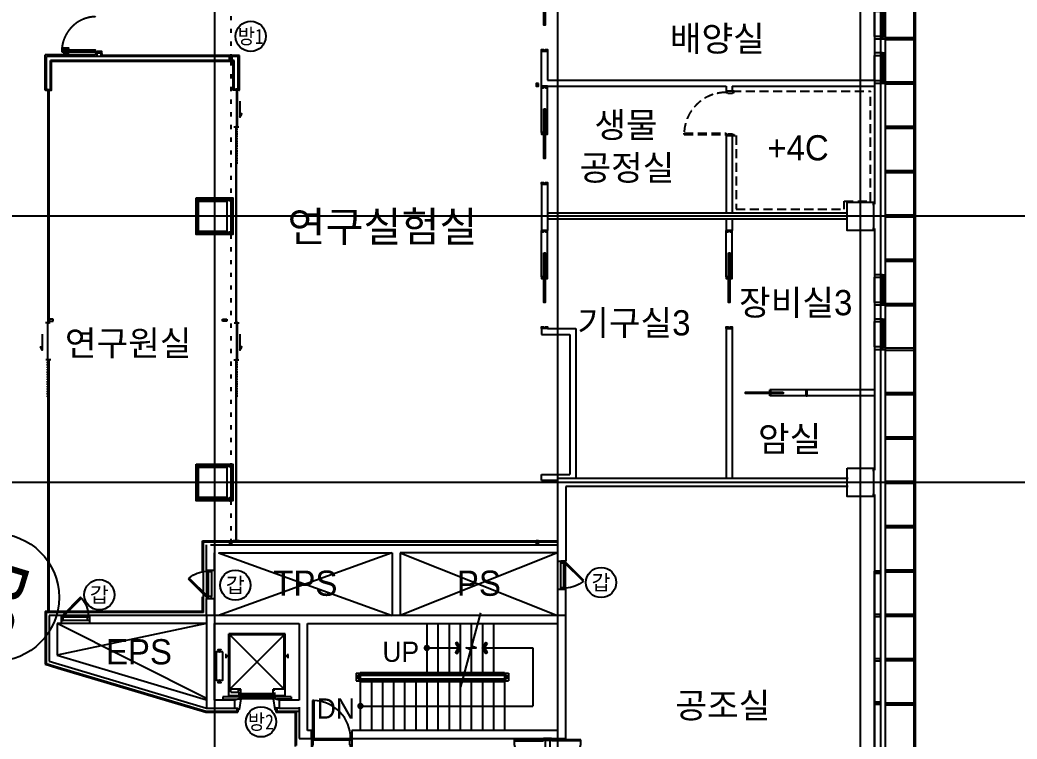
# Model space of a CAD drawing. Header units: metres. Extents: x 630750 to 860239, y 578133 to 726633.
# Drawn here: x 749682 to 774389, y 619945 to 637779 of the extents above; entities that cross this region are included whole.
import ezdxf
from ezdxf.enums import TextEntityAlignment as Align

# ---------------------------------------------------------------- set-up
doc = ezdxf.new("R2010")
doc.units = ezdxf.units.M
doc.header["$LTSCALE"] = 300
for name, pattern in [('DASHDOT', [25.4, 12.7, -6.35, 0, -6.35]), ('HID1', [0.375, 0.25, -0.125]), ('HIDDEN', [2, 1, -1]), ('HIDDEN-1', [1.4, 0.35, -0.7, 0.35]), ('업무시설_xr-base$0$CONTINOUS', [0])]:
    doc.linetypes.add(name, pattern=pattern)
for name, color, linetype in [('A-AL', 6, 'Continuous'), ('A-CEN-1', 1, 'Continuous'), ('A-CON', 2, 'Continuous'), ('A-DOR', 4, 'Continuous'), ('A-ELE-9', 9, 'Continuous'), ('A-ELE9', 9, 'Continuous'), ('A-ELEV', 4, 'Continuous'), ('A-ELEV-FIXT', 5, 'Continuous'), ('A-GRID-DIMS', 14, 'Continuous'), ('A-HAT-1', 9, 'Continuous'), ('A-STAIR', 4, 'Continuous'), ('A-SYM1', 7, 'Continuous'), ('A-TXT', 3, 'Continuous'), ('A-TXT-S', 3, 'Continuous'), ('A-WAL-BLK', 3, 'Continuous'), ('A-WAL-DW', 7, 'Continuous'), ('A-WALL-CONC', 2, 'Continuous'), ('A-WIN-GLASS', 4, 'Continuous'), ('DOR', 4, 'Continuous'), ('fire shutter', 2, 'Continuous'), ('INT', 117, 'Continuous'), ('KUK-DOOR', 4, 'Continuous'), ('KUK-DOOR-FRAME', 4, 'Continuous'), ('KUK-FUR-FIX', 6, 'Continuous'), ('KUK-WALL-DRYWALL', 4, 'Continuous'), ('KUK-WALL-FIN 1', 30, 'Continuous'), ('KUK-WINDOW', 4, 'Continuous'), ('블럭', 7, 'Continuous'), ('외장그레이팅', 4, 'Continuous'), ('특수설계 영역', 225, 'Continuous'), ('프레임', 5, 'Continuous')]:
    doc.layers.add(name, color=color, linetype=linetype)
doc.layers.add('tel 1구', color=7, linetype='Continuous', lineweight=5, true_color=0x0074cb)
doc.styles.add('TEXT', font='')
doc.styles.add('돋움', font='')
doc.styles.get('TEXT').set_extended_font_data('DotumChe')
doc.styles.get('돋움').set_extended_font_data('Dotum')

# ---------------------------------------------------------------- blocks, each defined once
blk = doc.blocks.new('dor-1000x200conc')
at = {"layer": 'A-DOR'}
for p, q in [((30, 1140), (30, 200)), ((60, 1140), (30, 1140)), ((60, 1140), (60, 200)), ((30, 200), (60, 200))]:
    blk.add_line(p, q, dxfattribs=at)
for points in [[(0, 200), (0, 0), (30, 0), (30, 45), (45, 45), (45, 155), (30, 155), (30, 200)], [(1000, 200), (1000, 0), (970, 0), (970, 45), (955, 45), (955, 155), (970, 155), (970, 200)]]:
    blk.add_lwpolyline(points, close=True, dxfattribs=at)
blk.add_arc((30, 200), 940, 0, 88.1729, dxfattribs=at)
at = {"layer": 'DOR', "color": 9}
for points in [[(30, 200), (970, 200)], [(955, 155), (45, 155)]]:
    blk.add_lwpolyline(points, dxfattribs=at)
blk = doc.blocks.new('asd')
at = {"layer": 'A-DOR'}
blk.add_line((2042906, -657886), (2042906, -656736), dxfattribs=at)
for points in [[(2042756, -656736), (2042756, -656776), (2042806, -656776), (2042806, -656756), (2042856, -656756), (2042856, -656776), (2042906, -656776), (2042906, -656736)], [(2042816, -657296), (2042846, -657296), (2042846, -658526), (2042816, -658526)], [(2042756, -657886), (2042756, -657926), (2042806, -657926), (2042806, -657886)], [(2042856, -657886), (2042856, -657926), (2042906, -657926), (2042906, -657886)], [(2042756, -659166), (2042756, -659126), (2042806, -659126), (2042806, -659146), (2042856, -659146), (2042856, -659126), (2042906, -659126), (2042906, -659166)]]:
    blk.add_lwpolyline(points, close=True, dxfattribs=at)
at = {"layer": 'A-WAL-DW', "color": 7}
blk.add_line((2042756, -657886), (2042756, -656736), dxfattribs=at)
blk = doc.blocks.new('dor-700')
at = {"layer": 'A-DOR'}
for p, q in [((197, 553), (218, 574)), ((197, 553), (649, 102)), ((218, 574), (670, 123)), ((670, 123), (649, 102))]:
    blk.add_line(p, q, dxfattribs=at)
for points in [[(0, 123), (0, 3), (45, 3), (45, 78), (30, 78), (30, 123)], [(700, 123), (700, 3), (655, 3), (655, 78), (670, 78), (670, 123)]]:
    blk.add_lwpolyline(points, close=True, dxfattribs=at)
blk.add_arc((715, 104), 686, 139.1042, 178.3732, dxfattribs=at)
at = {"layer": 'DOR', "color": 9}
for points in [[(30, 123), (627, 123)], [(45, 78), (655, 78)], [(45, 3), (655, 3)]]:
    blk.add_lwpolyline(points, dxfattribs=at)
blk = doc.blocks.new('door_1700')
at = {"layer": 'A-DOR'}
for p, q in [((1602975, 41797), (1603704, 41797)), ((1602975, 41767), (1603704, 41767)), ((1603704, 41767), (1603704, 41797)), ((1603904, 41767), (1603904, 41797)), ((1603904, 41767), (1603904, 41797)), ((1603904, 41767), (1603904, 41797)), ((1604634, 41797), (1603904, 41797)), ((1604634, 41767), (1603904, 41767)), ((1604634, 41767), (1604634, 41797)), ((1602975, 40187), (1603704, 40187)), ((1602975, 40187), (1602975, 40157)), ((1602975, 40157), (1603704, 40157)), ((1603704, 40157), (1603704, 40187)), ((1603904, 40157), (1603904, 40187)), ((1604634, 40187), (1603904, 40187)), ((1604634, 40157), (1603904, 40157)), ((1604634, 40187), (1604634, 40157))]:
    blk.add_line(p, q, dxfattribs=at)
for points in [[(1603904, 41827), (1603704, 41827), (1603704, 41797), (1603749, 41797), (1603749, 41782), (1603859, 41782), (1603859, 41797), (1603904, 41797)], [(1603904, 41827), (1603704, 41827), (1603704, 41797), (1603749, 41797), (1603749, 41782), (1603859, 41782), (1603859, 41797), (1603904, 41797)], [(1603704, 41827), (1603904, 41827), (1603904, 41797), (1603859, 41797), (1603859, 41782), (1603749, 41782), (1603749, 41797), (1603704, 41797)], [(1603704, 40127), (1603904, 40127), (1603904, 40157), (1603859, 40157), (1603859, 40172), (1603749, 40172), (1603749, 40157), (1603704, 40157)]]:
    blk.add_lwpolyline(points, close=True, dxfattribs=at)
for centre, start, end in [((1603804, 41782), 178.9643, 1.0357), ((1603804, 40122), 2.4174, 177.5826)]:
    blk.add_arc(centre, 830, start, end, dxfattribs=at)
at = {"layer": 'A-ELE9'}
for p, q in [((1603749, 41797), (1603749, 40157)), ((1603859, 41797), (1603859, 40157))]:
    blk.add_line(p, q, dxfattribs=at)
blk = doc.blocks.new('*U30')
blk.add_line((0, 5), (0, 0))
blk.add_circle((0, 11.35), 6.35)
at = {"color": 3, "style": '돋움'}
blk.add_attdef('NO', text='', height=5, dxfattribs=at).set_placement((0, 11.35), align=Align.MIDDLE_CENTER)
blk = doc.blocks.new('elev-11')
at = {"layer": 'A-ELEV'}
for points in [[(2020128, 49069), (2020128, 49079), (2020198, 49079), (2020158, 48816), (2020128, 48816), (2020128, 48846)], [(2021068, 49069), (2021068, 49079), (2020998, 49079), (2021038, 48816), (2021068, 48816), (2021068, 48846)]]:
    blk.add_lwpolyline(points, dxfattribs=at)
at = {"layer": 'A-ELEV-FIXT'}
for p, q in [((2019898, 49161), (2019898, 50693)), ((2021298, 50693), (2019898, 50693)), ((2019923, 49318), (2019923, 50668)), ((2021273, 50668), (2019923, 50668)), ((2021273, 49318), (2021273, 50668)), ((2021298, 49161), (2021298, 50693)), ((2020198, 49318), (2019923, 49318)), ((2019948, 49323), (2020148, 49323)), ((2019948, 49318), (2019948, 49323)), ((2019953, 49243), (2019953, 49318)), ((2019953, 49243), (2020143, 49243)), ((2020198, 49221), (2020137, 49221)), ((2020143, 49243), (2020143, 49318)), ((2020148, 49318), (2020148, 49323)), ((2020158, 49215), (2021039, 49215)), ((2020158, 49183), (2020158, 49215)), ((2020158, 49183), (2021039, 49183)), ((2020174, 49278), (2020174, 49318)), ((2020198, 49221), (2020198, 49318)), ((2020598, 49215), (2020598, 49183)), ((2020599, 49215), (2020599, 49183)), ((2021273, 49318), (2020999, 49318)), ((2020999, 49221), (2020999, 49318)), ((2020999, 49221), (2021060, 49221)), ((2021024, 49278), (2021024, 49318)), ((2021039, 49183), (2021039, 49215)), ((2021443, 49131), (2019753, 49131)), ((2019753, 49131), (2019753, 49046)), ((2019753, 49071), (2020097, 49071)), ((2019898, 49161), (2021298, 49161)), ((2020158, 49124), (2021038, 49124)), ((2020158, 49124), (2020158, 49084)), ((2020158, 49084), (2021038, 49084)), ((2020598, 49124), (2020598, 49084)), ((2020598, 49124), (2020598, 49084)), ((2021038, 49124), (2021038, 49084)), ((2021443, 49071), (2021088, 49071)), ((2021443, 49131), (2021443, 49046))]:
    blk.add_line(p, q, dxfattribs=at)
at = {"layer": 'A-ELEV-FIXT', "color": 8}
for p, q in [((2021273, 50668), (2019923, 49318)), ((2021273, 49318), (2019923, 50668))]:
    blk.add_line(p, q, dxfattribs=at)
at = {"layer": 'A-ELEV-FIXT'}
for points in [[(2019754, 50241), (2019584, 50241), (2019584, 49541), (2019754, 49541)], [(2019708, 50291), (2019708, 50297), (2019630, 50297), (2019630, 50291), (2019665, 50285), (2019665, 50269), (2019664, 50269), (2019664, 50241), (2019674, 50241), (2019674, 50269), (2019673, 50269), (2019673, 50285)], [(2019833, 50180), (2019827, 50180), (2019827, 50102), (2019833, 50102), (2019839, 50137), (2019855, 50137), (2019855, 50136), (2019883, 50136), (2019883, 50146), (2019855, 50146), (2019855, 50145), (2019839, 50145)], [(2021369, 50180), (2021363, 50180), (2021357, 50145), (2021341, 50145), (2021341, 50146), (2021313, 50146), (2021313, 50136), (2021341, 50136), (2021341, 50137), (2021357, 50137), (2021363, 50102), (2021369, 50102)], [(2019708, 49491), (2019673, 49497), (2019673, 49513), (2019674, 49513), (2019674, 49541), (2019664, 49541), (2019664, 49513), (2019665, 49513), (2019665, 49497), (2019630, 49491), (2019630, 49485), (2019708, 49485)]]:
    blk.add_lwpolyline(points, close=True, dxfattribs=at)
blk = doc.blocks.new('이중외피a')
at = {"layer": '외장그레이팅'}
for p, q in [((2453834, -667086, 0), (2453834, -750083, 0)), ((2453864, -667056, 0), (2453864, -750124, 0))]:
    blk.add_line(p, q, dxfattribs=at)
at = {"layer": '프레임'}
for p, q in [((2453834, -719861, 0), (2453124, -719861, 0)), ((2453834, -719911, 0), (2453124, -719911, 0)), ((2453834, -720961, 0), (2453124, -720961, 0)), ((2453834, -721011, 0), (2453124, -721011, 0)), ((2453834, -722061, 0), (2453124, -722061, 0)), ((2453834, -722111, 0), (2453124, -722111, 0)), ((2453834, -723161, 0), (2453124, -723161, 0)), ((2453834, -723211, 0), (2453124, -723211, 0)), ((2453834, -724261, 0), (2453124, -724261, 0)), ((2453834, -724311, 0), (2453124, -724311, 0)), ((2453834, -725361, 0), (2453124, -725361, 0)), ((2453834, -725411, 0), (2453124, -725411, 0)), ((2453834, -726461, 0), (2453124, -726461, 0)), ((2453834, -726511, 0), (2453124, -726511, 0)), ((2453834, -727561, 0), (2453124, -727561, 0)), ((2453834, -727611, 0), (2453124, -727611, 0)), ((2453834, -728661, 0), (2453124, -728661, 0)), ((2453834, -728711, 0), (2453124, -728711, 0)), ((2453834, -729761, 0), (2453124, -729761, 0)), ((2453834, -729811, 0), (2453124, -729811, 0)), ((2453834, -730861, 0), (2453124, -730861, 0)), ((2453834, -730911, 0), (2453124, -730911, 0)), ((2453834, -731961, 0), (2453124, -731961, 0)), ((2453834, -732011, 0), (2453124, -732011, 0)), ((2453834, -733061, 0), (2453124, -733061, 0)), ((2453834, -733111, 0), (2453124, -733111, 0)), ((2453834, -734161, 0), (2453124, -734161, 0)), ((2453834, -734211, 0), (2453124, -734211, 0)), ((2453834, -735261, 0), (2453124, -735261, 0)), ((2453834, -735311, 0), (2453124, -735311, 0)), ((2453834, -736361, 0), (2453124, -736361, 0)), ((2453834, -736411, 0), (2453124, -736411, 0))]:
    blk.add_line(p, q, dxfattribs=at)
blk = doc.blocks.new('ioo')
at = {"layer": 'A-WIN-GLASS'}
for p, q in [((2586798, -433861, 0), (2586798, -433791, 0)), ((2587518, -433837, 0), (2586828, -433837, 0)), ((2586828, -433837, 0), (2586828, -433861, 0)), ((2587518, -433837, 0), (2587518, -433861, 0)), ((2587548, -433861, 0), (2587548, -433791, 0)), ((2587548, -433861, 0), (2586798, -433861, 0)), ((2587518, -433861, 0), (2586828, -433861, 0)), ((2587488, -434061, 0), (2586857, -434061, 0))]:
    blk.add_line(p, q, dxfattribs=at)
at = {"layer": 'A-WIN-GLASS', "elevation": 0}
for points in [[(2586798, -434061), (2586858, -434061), (2586858, -433861), (2586798, -433861)], [(2587488, -434061), (2587548, -434061), (2587548, -433861), (2587488, -433861)]]:
    blk.add_lwpolyline(points, close=True, dxfattribs=at)

msp = doc.modelspace()

# ---------------------------------------------------------------- hatches: boundary and pattern name
at = {"layer": 'A-SYM1'}
h = msp.add_hatch(color=7, dxfattribs=at)
edge = h.paths.add_edge_path()
edge.add_arc((759764.408, 622205.239), 80, 180, 360, ccw=False)
edge.add_arc((759764.408, 622205.239), 80, 0, 180, ccw=False)
for points in [[(760514.908, 622342.931), (760476.418, 622320.709), (760543.085, 622205.239), (760476.418, 622089.768), (760514.908, 622067.546), (760594.405, 622205.239)], [(761223.901, 622342.931), (761262.391, 622320.709), (761195.725, 622205.239), (761262.391, 622089.768), (761223.901, 622067.546), (761144.405, 622205.239)]]:
    msp.add_hatch(color=7, dxfattribs=at).paths.add_polyline_path(points)
h = msp.add_hatch(color=7, dxfattribs=at)
edge = h.paths.add_edge_path()
edge.add_arc((758119.405, 620765.239), 80, 180, 360, ccw=False)
edge.add_arc((758119.405, 620765.239), 80, 0, 180, ccw=False)

# ---------------------------------------------------------------- linework, layer by layer
at = {"layer": 'A-AL', "ltscale": 3}
msp.add_line((771124.405, 669180.239, 0), (771124.405, 613140.239, 0), dxfattribs=at)
at = {"layer": 'A-CEN-1', "linetype": 'Continuous'}
for p, q in [((754504.406, 706258.825, 0), (754504.406, 599969.631, 0)), ((763004.405, 706258.824, 0), (763004.405, 624363.941, 0)), ((763004.406, 706258.825, 0), (763004.406, 599969.631, 0)), ((770504.406, 706258.825, 0), (770504.406, 599969.631, 0)), ((795684.429, 632910.238, 0), (744904.619, 632910.239, 0)), ((795684.429, 626310.238, 0), (744904.407, 626310.239, 0))]:
    msp.add_line(p, q, dxfattribs=at)
at = {"layer": 'A-CON'}
for points in [[(754104.4, 633310.235), (754904.4, 633310.235), (754904.4, 632510.235), (754104.4, 632510.235)], [(754104.4, 626710.235), (754904.4, 626710.235), (754904.4, 625910.235), (754104.4, 625910.235)]]:
    msp.add_lwpolyline(points, close=True, dxfattribs=at)
at = {"layer": 'A-CON', "elevation": 0}
for points in [[(754104.413, 633285.233), (754804.413, 633285.233), (754804.413, 632535.233), (754104.413, 632535.233)], [(770179.408, 633260.24), (770829.408, 633260.24), (770829.408, 632560.24), (770179.408, 632560.24)], [(754104.413, 626685.233), (754804.413, 626685.233), (754804.413, 625935.233), (754104.413, 625935.233)], [(770179.408, 626660.24), (770829.408, 626660.24), (770829.408, 625960.24), (770179.408, 625960.24)]]:
    msp.add_lwpolyline(points, close=True, dxfattribs=at)
at = {"layer": 'A-DOR', "elevation": 0}
msp.add_lwpolyline([(768589.586, 628549.164), (768589.586, 628519.164), (767659.586, 628519.164), (767659.586, 628549.164)], close=True, dxfattribs=at)
at = {"layer": 'A-ELE-9'}
for p, q in [((763004.403, 624360.239, 0), (763004.403, 623660.239, 0)), ((754504.238, 624135.173, 0), (754504.238, 623435.173, 0)), ((751404.407, 622810.113, 0), (750704.407, 622810.113, 0))]:
    msp.add_line(p, q, dxfattribs=at)
at = {"layer": 'A-ELEV'}
for p, q in [((755084.405, 620933.239, 0), (755004.405, 620910.239, 0)), ((756104.405, 620910.239, 0), (756024.405, 620933.239, 0)), ((755004.405, 620710.239, 0), (755084.405, 620710.239, 0)), ((756104.405, 620710.239, 0), (756024.405, 620710.239, 0))]:
    msp.add_line(p, q, dxfattribs=at)
at = {"layer": 'A-HAT-1', "color": 8}
for p, q in [((754604.573, 624560.239, 0), (758904.574, 623010.108, 0)), ((763004.403, 624560.239, 0), (759104.574, 623010.108, 0)), ((754304.405, 622810.239, 0), (750604.405, 622025.446, 0)), ((754304.405, 620948.989, 0), (750604.405, 622810.239, 0))]:
    msp.add_line(p, q, dxfattribs=at)
at = {"layer": 'A-HAT-1', "color": 8, "elevation": 0}
for points in [[(758904.574, 624560.239), (754604.573, 623010.108)], [(759104.574, 624560.239), (763004.405, 623010.239)]]:
    msp.add_lwpolyline(points, dxfattribs=at)
at = {"layer": 'A-STAIR'}
for p, q in [((759764.408, 622810.173, 0), (759764.408, 621600.173, 0)), ((760039.408, 622810.173, 0), (760039.408, 621600.173, 0)), ((760314.408, 622810.173, 0), (760314.408, 621600.173, 0)), ((760589.408, 622810.173, 0), (760589.408, 621600.173, 0)), ((760864.408, 622810.173, 0), (760864.408, 621600.173, 0)), ((761139.408, 622810.173, 0), (761139.408, 621600.173, 0)), ((761414.408, 622810.173, 0), (761414.408, 621600.173, 0)), ((758014.408, 621580.173, 0), (761789.408, 621580.173, 0)), ((758014.408, 621580.173, 0), (758014.408, 621390.173, 0)), ((758014.408, 621390.173, 0), (761789.408, 621390.173, 0)), ((758064.408, 621530.173, 0), (761739.408, 621530.173, 0)), ((758064.408, 621530.173, 0), (758064.408, 621440.173, 0)), ((758064.408, 621440.173, 0), (761739.408, 621440.173, 0)), ((758114.408, 621600.173, 0), (761689.408, 621600.173, 0)), ((758114.408, 621530.173, 0), (758114.408, 621440.173, 0)), ((761689.408, 621530.173, 0), (761689.408, 621440.173, 0)), ((761689.408, 621390.173, 0), (761689.408, 620160.173, 0)), ((761739.408, 621530.173, 0), (761739.408, 621440.173, 0)), ((761789.408, 621580.173, 0), (761789.408, 621390.173, 0)), ((758114.408, 621370.173, 0), (761689.408, 621370.173, 0)), ((758114.408, 621370.173, 0), (758114.408, 620160.173, 0)), ((758389.408, 621370.173, 0), (758389.408, 620160.173, 0)), ((758664.408, 621370.173, 0), (758664.408, 620160.173, 0)), ((758939.408, 621370.173, 0), (758939.408, 620160.173, 0)), ((759214.408, 621370.173, 0), (759214.408, 620160.173, 0)), ((759489.408, 621370.173, 0), (759489.408, 620160.173, 0)), ((759764.408, 621370.173, 0), (759764.408, 620160.173, 0)), ((760039.408, 621370.173, 0), (760039.408, 620160.173, 0)), ((760314.408, 621370.173, 0), (760314.408, 620160.173, 0)), ((760589.408, 621370.173, 0), (760589.408, 620160.173, 0)), ((760864.408, 621370.173, 0), (760864.408, 620160.173, 0)), ((761139.408, 621370.173, 0), (761139.408, 620160.173, 0)), ((761414.408, 621370.173, 0), (761414.408, 620160.173, 0))]:
    msp.add_line(p, q, dxfattribs=at)
at = {"layer": 'A-STAIR', "elevation": 0}
for points in [[(758114.408, 621600.173), (758114.408, 621580.173)], [(758114.408, 621370.173), (758114.408, 621390.173)], [(761689.408, 621600.173), (761689.408, 621580.173)]]:
    msp.add_lwpolyline(points, dxfattribs=at)
at = {"layer": 'A-SYM1', "color": 7}
for p, q in [((759764.408, 622205.239, 0), (760594.405, 622205.239, 0)), ((761144.405, 622205.239, 0), (762394.405, 622205.239, 0)), ((762394.405, 622205.239, 0), (762394.405, 620765.239, 0)), ((758119.405, 620765.239, 0), (762394.405, 620765.239, 0))]:
    msp.add_line(p, q, dxfattribs=at)
at = {"layer": 'A-SYM1', "color": 7, "elevation": 0}
msp.add_lwpolyline([(760606.966, 621244.386), (760852.254, 622159.816), (760739.224, 622205.173), (760989.592, 622205.173), (760876.562, 622250.531), (761098.584, 623079.131)], dxfattribs=at)
for points in [[(760476.418, 622320.709), (760543.085, 622205.239), (760476.418, 622089.768), (760514.908, 622067.546), (760594.405, 622205.239), (760514.908, 622342.931)], [(761262.391, 622320.709), (761195.725, 622205.239), (761262.391, 622089.768), (761223.901, 622067.546), (761144.405, 622205.239), (761223.901, 622342.931)]]:
    msp.add_lwpolyline(points, close=True, dxfattribs=at)
at = {"layer": 'A-WAL-BLK'}
for p, q in [((770204.405, 626410.239, 0), (763004.405, 626410.239, 0)), ((763004.405, 626410.239, 0), (763004.405, 624760.239, 0)), ((770204.405, 626210.239, 0), (763204.572, 626210.239, 0)), ((763204.572, 626210.239, 0), (763204.573, 624360.239, 0)), ((754304.407, 624135.176, 0), (754304.407, 624760.239, 0)), ((754404.405, 624760.239, 0), (763004.405, 624760.239, 0)), ((754504.407, 624135.176, 0), (754504.407, 624560.239, 0)), ((754604.405, 624560.239, 0), (758904.574, 624560.239, 0)), ((758904.574, 624560.239, 0), (758904.574, 623010.108, 0)), ((763004.403, 624560.239, 0), (759104.574, 624560.239, 0)), ((759104.574, 624560.239, 0), (759104.574, 623010.108, 0)), ((763004.403, 624560.239, 0), (763004.403, 624360.239, 0)), ((763004.403, 624360.239, 0), (763204.573, 624360.239, 0)), ((754304.407, 624135.176, 0), (754504.407, 624135.176, 0)), ((763004.403, 623660.239, 0), (763004.403, 623010.248, 0)), ((763004.403, 623660.239, 0), (763204.403, 623660.239, 0)), ((763204.403, 623010.237, 0), (763204.403, 623660.239, 0)), ((754304.406, 623435.176, 0), (754504.406, 623435.176, 0)), ((754304.406, 623010.239, 0), (754304.406, 623435.176, 0)), ((754504.406, 623010.302, 0), (754504.406, 623435.176, 0)), ((754404.405, 623010.239, 0), (750404.405, 623010.239, 0)), ((750404.405, 623010.239, 0), (750404.405, 621876.5, 0)), ((754304.405, 622810.239, 0), (750604.405, 622810.239, 0)), ((750604.405, 622810.239, 0), (750604.405, 622025.446, 0)), ((750404.405, 621876.5, 0), (752704.574, 621188.698, 0)), ((750604.405, 622025.446, 0), (752761.871, 621380.315, 0)), ((752704.574, 621188.698, 0), (754304.405, 620710.239, 0)), ((752761.871, 621380.315, 0), (754304.405, 620918.989, 0))]:
    msp.add_line(p, q, dxfattribs=at)
at = {"layer": 'A-WAL-BLK', "elevation": 0}
for points in [[(750704.407, 623010.113), (750704.407, 622810.239)], [(751404.407, 623010.113), (751404.407, 622810.239)]]:
    msp.add_lwpolyline(points, dxfattribs=at)
at = {"layer": 'A-WAL-DW'}
for p, q in [((771004.405, 669180.239, 0), (771004.405, 613140.239, 0)), ((770854.405, 642510.239, 0), (770854.405, 633210.239, 0)), ((762604.405, 636135.239, 0), (762604.405, 637005.239, 0)), ((762604.405, 637005.239, 0), (762754.405, 637005.239, 0)), ((762754.405, 637005.239, 0), (762754.405, 636285.236, 0)), ((762754.405, 636285.236, 0), (770854.405, 636285.236, 0)), ((762604.405, 636135.239, 0), (767179.586, 636135.239, 0)), ((767179.586, 636135.239, 0), (767179.586, 636010.239, 0)), ((767329.586, 636135.239, 0), (770854.405, 636135.239, 0)), ((767329.586, 636135.239, 0), (767329.586, 636010.239, 0)), ((767329.586, 636135.239, 0), (767329.586, 636010.239, 0)), ((767179.586, 634910.239, 0), (767179.586, 632985.239, 0)), ((767329.586, 634910.239, 0), (767329.586, 632985.239, 0)), ((762604.405, 633705.239, 0), (762604.405, 632560.174, 0)), ((762604.405, 633705.239, 0), (762754.405, 633705.239, 0)), ((762754.405, 633705.239, 0), (762754.405, 632560.174, 0)), ((770804.405, 633210.239, 0), (770854.405, 633210.239, 0)), ((770179.408, 632985.239, 0), (762754.405, 632985.239, 0)), ((770179.408, 632835.239, 0), (762754.405, 632835.239, 0)), ((767179.586, 632835.239, 0), (767179.586, 632560.174, 0)), ((767329.586, 632835.239, 0), (767329.586, 632560.174, 0)), ((767179.586, 632560.174, 0), (767329.586, 632560.174, 0)), ((770804.405, 632610.239, 0), (770854.405, 632610.239, 0)), ((770854.405, 632610.239, 0), (770854.405, 626610.239, 0)), ((762754.405, 630130.174, 0), (762604.405, 630130.174, 0)), ((762604.405, 630130.174, 0), (762604.405, 629980.185, 0)), ((762754.405, 630130.174, 0), (763454.727, 630130.122, 0)), ((763454.727, 630130.122, 0), (763454.728, 626410.239, 0)), ((767179.586, 630130.174, 0), (767179.586, 626410.239, 0)), ((767179.586, 630130.174, 0), (767329.586, 630130.174, 0)), ((767329.586, 630130.174, 0), (767329.586, 626410.239, 0)), ((762604.405, 629980.185, 0), (763304.727, 629980.122, 0)), ((763304.727, 629980.122, 0), (763304.728, 626510.239, 0)), ((770854.405, 628609.164, 0), (768259.586, 628609.164, 0)), ((768259.586, 628559.164, 0), (768259.586, 628609.164, 0)), ((768259.586, 628559.164, 0), (768289.586, 628559.164, 0)), ((768289.586, 628559.164, 0), (768289.586, 628609.164, 0)), ((769159.586, 628459.164, 0), (769159.586, 628609.164, 0)), ((769189.586, 628459.164, 0), (769189.586, 628609.164, 0)), ((768259.586, 628509.164, 0), (768289.586, 628509.164, 0)), ((768259.586, 628459.164, 0), (768259.586, 628509.164, 0)), ((770854.405, 628459.164, 0), (768259.586, 628459.164, 0)), ((768289.586, 628459.164, 0), (768289.586, 628509.164, 0)), ((769159.586, 628459.164, 0), (769189.586, 628459.164, 0)), ((770804.405, 626610.239, 0), (770854.405, 626610.239, 0)), ((762604.405, 626510.239, 0), (763304.728, 626510.239, 0)), ((762604.405, 626360.239, 0), (762604.405, 626510.239, 0)), ((763004.405, 626360.239, 0), (762604.405, 626360.239, 0)), ((770804.405, 626010.239, 0), (770854.405, 626010.239, 0)), ((770854.405, 626010.239, 0), (770854.405, 613140.239, 0))]:
    msp.add_line(p, q, dxfattribs=at)
at = {"layer": 'A-WALL-CONC'}
for p, q in [((763204.405, 623010.239, 0), (754304.405, 623010.239, 0)), ((754304.405, 623010.239, 0), (754304.405, 620710.239, 0)), ((763204.405, 619960.239, 0), (763204.405, 623010.239, 0)), ((754504.405, 622810.239, 0), (756604.405, 622810.239, 0)), ((754504.405, 620910.239, 0), (754504.405, 622810.239, 0)), ((756604.405, 622810.239, 0), (756604.405, 620940.239, 0)), ((756604.405, 622810.239, 0), (756604.405, 620910.239, 0)), ((756804.405, 620160.239, 0), (756804.405, 622810.239, 0)), ((756804.405, 622810.239, 0), (763004.405, 622810.239, 0)), ((763004.405, 622810.239, 0), (763004.405, 620160.239, 0)), ((755004.405, 620910.239, 0), (754504.405, 620910.239, 0)), ((755004.405, 620710.239, 0), (755004.405, 620910.239, 0)), ((756604.405, 620910.239, 0), (756104.405, 620910.239, 0)), ((756104.405, 620910.239, 0), (756104.405, 620710.239, 0)), ((754304.405, 620710.239, 0), (755004.405, 620710.239, 0)), ((756104.405, 620710.239, 0), (756604.405, 620710.239, 0)), ((756604.405, 620740.239, 0), (756604.405, 619960.239, 0)), ((756904.405, 620160.239, 0), (756804.405, 620160.239, 0)), ((756904.405, 619960.239, 0), (756904.405, 620160.239, 0)), ((763004.405, 620160.239, 0), (757904.405, 620160.239, 0)), ((757904.405, 620160.239, 0), (757904.405, 619960.239, 0)), ((756604.405, 619960.239, 0), (756904.405, 619960.239, 0)), ((757904.405, 619960.239, 0), (763204.405, 619960.239, 0))]:
    msp.add_line(p, q, dxfattribs=at)
at = {"layer": 'A-WIN-GLASS'}
for p, q in [((770854.389, 624110.241, 0), (771004.389, 624110.241, 0)), ((770854.389, 618685.241, 0), (770854.389, 624110.241, 0)), ((771004.389, 624110.241, 0), (771004.389, 618685.241, 0)), ((771004.389, 620810.241, 0), (770854.389, 620810.241, 0))]:
    msp.add_line(p, q, dxfattribs=at)
at = {"layer": 'A-WIN-GLASS', "elevation": 0}
for points in [[(771004.389, 624110.241), (770854.389, 624110.241), (770854.389, 624060.241), (771004.389, 624060.241)], [(771004.389, 623035.241), (770854.389, 623035.241), (770854.389, 622985.241), (771004.389, 622985.241)], [(771004.389, 621935.241), (770854.389, 621935.241), (770854.389, 621885.241), (771004.389, 621885.241)], [(771004.389, 620860.241), (770854.389, 620860.241), (770854.389, 620810.241), (771004.389, 620810.241)]]:
    msp.add_lwpolyline(points, close=True, dxfattribs=at)
at = {"layer": 'fire shutter', "color": 2, "linetype": 'HIDDEN-1'}
for p, q in [((754904.398, 638820.231), (754904.398, 636900.233)), ((754904.398, 636750.232), (754904.398, 633365.234)), ((762504.405, 636135.248), (762504.405, 636135.239)), ((754904.398, 632455.235), (754904.398, 626765.236)), ((754904.398, 625855.224), (754904.398, 624830.229)), ((762504.405, 624790.236, 0), (762504.405, 624790.227, 0))]:
    msp.add_line(p, q, dxfattribs=at)
at = {"layer": 'fire shutter', "elevation": 0}
for points in [[(754934.406, 636830.233), (754874.406, 636830.231), (754874.404, 636900.231), (754934.404, 636900.233)], [(754934.406, 636750.232), (754874.406, 636750.23), (754874.404, 636820.23), (754934.404, 636820.232)], [(762534.407, 636205.238), (762474.407, 636205.24), (762474.405, 636135.24), (762534.405, 636135.238)], [(762534.415, 636205.247), (762474.415, 636205.249), (762474.413, 636135.249), (762534.413, 636135.247)], [(754934.401, 625925.223), (754874.401, 625925.225), (754874.398, 625855.225), (754934.398, 625855.223)], [(762534.407, 624860.226), (762474.407, 624860.228), (762474.405, 624790.228), (762534.405, 624790.226)], [(754934.409, 624830.238), (754874.409, 624830.24), (754874.406, 624760.24), (754934.406, 624760.238)]]:
    msp.add_lwpolyline(points, close=True, dxfattribs=at)
at = {"layer": 'fire shutter'}
for points in [[(754934.406, 633295.235), (754874.406, 633295.233), (754874.404, 633365.233), (754934.404, 633365.235)], [(754934.406, 632455.236), (754874.406, 632455.234), (754874.404, 632525.234), (754934.404, 632525.236)], [(754934.402, 626695.237), (754874.402, 626695.235), (754874.4, 626765.235), (754934.4, 626765.237)], [(762534.415, 624860.235), (762474.415, 624860.237), (762474.413, 624790.237), (762534.413, 624790.235)], [(754934.401, 624830.228), (754874.401, 624830.23), (754874.398, 624760.23), (754934.398, 624760.228)]]:
    msp.add_lwpolyline(points, close=True, dxfattribs=at)
at = {"layer": 'INT', "linetype": 'HID1', "ltscale": 3, "elevation": 0}
for points in [[(750404.406, 630360.238), (750404.406, 630310.238), (750504.406, 630310.238), (750504.406, 630360.238), (750404.406, 630360.238)], [(754804.479, 630360.238), (754804.479, 630310.238), (754704.479, 630310.238), (754704.479, 630360.238), (754804.479, 630360.238)]]:
    msp.add_lwpolyline(points, dxfattribs=at)
at = {"layer": 'KUK-DOOR'}
msp.add_lwpolyline([(750719.402, 636990.233), (751554.402, 636990.233), (751554.402, 637030.233), (750719.402, 637030.233)], close=True, dxfattribs=at)
at = {"layer": 'KUK-DOOR', "color": 251, "elevation": -9848.12}
for points in [[(750756.902, 637030.233), (750756.902, 637040.233), (750769.402, 637040.232), (750769.402, 637088.232, -0.466044565), (750772.974, 637091.232), (750884.902, 637091.232, -0.414213562), (750886.902, 637089.232), (750886.902, 637075.19, -0.414213562), (750884.902, 637073.19), (750792.402, 637071.232, 0.427009584), (750789.402, 637067.963), (750789.402, 637040.232), (750801.902, 637040.233), (750801.902, 637030.233), (750756.902, 637030.233), (750756.902, 637040.233), (750789.402, 637040.232)], [(750756.902, 636990.233), (750756.902, 636980.233), (750769.402, 636980.233), (750769.402, 636932.233, 0.466044565), (750772.974, 636929.233), (750884.902, 636929.233, 0.414213562), (750886.902, 636931.233), (750886.902, 636945.275, 0.414213562), (750884.902, 636947.275), (750792.402, 636949.233, -0.427009584), (750789.402, 636952.502), (750789.402, 636980.233), (750801.902, 636980.233), (750801.902, 636990.233), (750756.902, 636990.233), (750756.902, 636980.233), (750789.402, 636980.233)]]:
    msp.add_lwpolyline(points, format="xyb", dxfattribs=at)
at = {"layer": 'KUK-DOOR', "color": 1, "ltscale": 30, "elevation": 0}
for points in [[(755130.243, 635766.67), (755130.243, 635367.1), (755175.994, 635449.132), (755130.243, 635449.132)], [(750235.532, 629986.625), (750235.532, 629587.055), (750189.781, 629669.087), (750235.532, 629669.087)], [(755130.243, 629986.625), (755130.243, 629587.055), (755175.994, 629669.087), (755130.243, 629669.087)]]:
    msp.add_lwpolyline(points, dxfattribs=at)
at = {"layer": 'KUK-DOOR', "color": 5, "linetype": 'HIDDEN', "ltscale": 0.1}
for points in [[(755064.41, 635150.232), (755054.41, 635150.232), (755054.41, 634210.232), (755064.41, 634210.232)], [(755064.41, 629370.187), (755054.41, 629370.187), (755054.41, 628430.187), (755064.41, 628430.187)]]:
    msp.add_lwpolyline(points, close=True, dxfattribs=at)
at = {"layer": 'KUK-DOOR', "color": 5, "linetype": 'HIDDEN', "ltscale": 0.1, "elevation": 0}
msp.add_lwpolyline([(750364.402, 629370.187), (750374.402, 629370.187), (750374.402, 628430.187), (750364.402, 628430.187)], close=True, dxfattribs=at)
at = {"layer": 'KUK-DOOR', "color": 1, "linetype": 'DASHDOT'}
msp.add_arc((751577.725, 637001.754), 858.796, 91.5562413, 178.0996244, dxfattribs=at)
at = {"layer": 'KUK-DOOR-FRAME'}
msp.add_lwpolyline([(751554.402, 636960.233), (751714.402, 636960.233), (751714.402, 637000.233), (751596.402, 637000.233), (751596.402, 636990.233), (751554.402, 636990.233), (751554.402, 636960.233)], dxfattribs=at)
at = {"layer": 'KUK-WALL-DRYWALL'}
for p, q in [((751589.402, 636960.233), (751589.402, 636875.233)), ((751689.402, 636960.233), (751689.402, 636875.233)), ((750339.402, 636041.832), (750339.402, 636875.232)), ((755089.41, 636875.232), (750339.402, 636875.232)), ((750439.402, 636041.832), (750439.402, 636775.232)), ((754989.41, 636775.232, 0), (750439.402, 636775.232)), ((754989.41, 636041.832), (754989.41, 636775.232)), ((755089.41, 636041.832), (755089.41, 636875.232)), ((754229.398, 624835.235), (761190.972, 624835.235)), ((754229.398, 624835.235), (763004.408, 624835.235)), ((754229.398, 623085.233), (754229.398, 624835.233)), ((754229.398, 624109.084), (754229.398, 624835.233)), ((754229.398, 623085.233), (754229.398, 623469.084)), ((754229.398, 623085.233), (750329.402, 623085.233)), ((750329.402, 623085.233), (750329.402, 621820.64)), ((750329.402, 621820.64), (750631.065, 621730.436, 0)), ((750631.065, 621730.436, 0), (754293.423, 620635.233)), ((755059.398, 620710.427), (755059.398, 620635.233)), ((756049.398, 620710.233), (756049.398, 620635.233)), ((754293.423, 620635.233), (755059.398, 620635.233)), ((756049.398, 620635.233), (756604.398, 620635.233)), ((756529.398, 620635.233), (756529.398, 619785.23))]:
    msp.add_line(p, q, dxfattribs=at)
for points in [[(754074.4, 633340.235), (754934.4, 633340.235), (754934.4, 632480.235), (754074.4, 632480.235)], [(754074.4, 626740.235), (754934.4, 626740.235), (754934.4, 625880.235), (754074.4, 625880.235)]]:
    msp.add_lwpolyline(points, close=True, dxfattribs=at)
at = {"layer": 'KUK-WALL-FIN 1'}
for p, q in [((751554.402, 636950.233), (751554.402, 636910.233)), ((751714.402, 636950.233), (751714.402, 636900.233)), ((751554.402, 636910.233), (750304.402, 636910.232)), ((750304.402, 636040.232), (750304.402, 636910.232)), ((750464.402, 636050.232), (750464.402, 636750.232)), ((754964.41, 636750.232, 0), (750464.402, 636750.232)), ((755124.41, 636900.233, 0), (751714.402, 636900.233, 0)), ((754964.41, 636050.232), (754964.41, 636750.232)), ((755124.41, 636040.232), (755124.41, 636900.233)), ((750314.402, 636040.232), (750304.402, 636040.232)), ((755114.41, 636040.232), (755124.41, 636040.232)), ((754204.398, 624860.235), (761190.972, 624860.235)), ((754204.398, 624860.235), (763004.408, 624860.235)), ((754204.398, 624109.084), (754204.398, 624860.233)), ((754204.398, 623110.233), (754204.398, 623469.084)), ((750314.402, 623110.233), (750304.402, 623110.233)), ((750304.402, 623110.233), (750304.402, 621802.022)), ((754204.398, 623110.233), (750464.402, 623110.233)), ((750304.402, 621802.022), (750623.902, 621706.484, 0)), ((750623.902, 621706.484, 0), (754289.765, 620610.233)), ((755084.398, 620710.427), (755084.398, 620610.233)), ((756024.398, 620710.233), (756024.398, 620610.233)), ((754289.765, 620610.233), (755084.398, 620610.233)), ((756024.398, 620610.233), (756504.398, 620610.233)), ((756504.398, 620610.233), (756504.398, 619760.23))]:
    msp.add_line(p, q, dxfattribs=at)
at = {"layer": 'KUK-WALL-FIN 1', "linetype": '업무시설_xr-base$0$CONTINOUS'}
for points in [[(751554.402, 636960.233), (751564.402, 636960.233), (751564.402, 636950.233), (751554.402, 636950.233)], [(751714.402, 636960.233), (751704.402, 636960.233), (751704.402, 636950.233), (751714.402, 636950.233)]]:
    msp.add_lwpolyline(points, dxfattribs=at)
at = {"layer": 'KUK-WALL-FIN 1', "color": 3}
for points in [[(750337.802, 636075.232), (750337.802, 636050.232), (750314.402, 636050.233), (750314.402, 636040.232), (750379.402, 636040.232)], [(750377.802, 636041.832), (750316.002, 636041.832), (750316.002, 636048.632), (750339.402, 636048.632), (750339.402, 636075.232), (750337.802, 636075.232)], [(750377.802, 636041.832), (750377.802, 636051.832), (750401.002, 636051.832), (750401.002, 636041.832)], [(750379.402, 636040.232), (750379.402, 636050.232), (750399.402, 636050.232), (750399.402, 636040.232)], [(750399.402, 636040.232), (750464.402, 636040.232), (750464.402, 636050.232), (750441.002, 636050.232), (750441.002, 636075.232), (750439.402, 636075.232), (750439.402, 636048.632), (750462.802, 636048.632), (750462.802, 636041.832), (750401.002, 636041.832)], [(755029.41, 636040.232), (754964.41, 636040.232), (754964.41, 636050.232), (754987.81, 636050.232), (754987.81, 636075.232), (754989.41, 636075.232), (754989.41, 636048.632), (754966.01, 636048.632), (754966.01, 636041.832), (755027.81, 636041.832)], [(755071.01, 636041.832), (755071.01, 636061.832), (755027.81, 636061.832), (755027.81, 636041.832)], [(755069.41, 636040.232), (755069.41, 636060.232), (755029.41, 636060.232), (755029.41, 636040.232)], [(755091.01, 636075.232), (755091.01, 636050.232), (755114.41, 636050.233), (755114.41, 636040.232), (755069.41, 636040.232)], [(755071.01, 636041.832), (755112.81, 636041.832), (755112.81, 636048.632), (755089.41, 636048.632), (755089.41, 636075.232), (755091.01, 636075.232)], [(754987.81, 624835.233), (754987.81, 624850.233), (754964.41, 624850.233), (754964.41, 624860.233), (755029.41, 624860.233)], [(754987.81, 624835.233), (754987.81, 624850.233), (754964.41, 624850.233), (754964.41, 624860.233), (755029.41, 624860.233)], [(755027.81, 624858.633), (754966.01, 624858.633), (754966.01, 624851.833), (754989.41, 624851.833), (754989.41, 624835.233), (754987.81, 624835.233)], [(755027.81, 624858.633), (754966.01, 624858.633), (754966.01, 624851.833), (754989.41, 624851.833), (754989.41, 624835.233), (754987.81, 624835.233)], [(755027.81, 624858.633), (755027.81, 624848.633), (755051.01, 624848.633), (755051.01, 624858.633)], [(755027.81, 624858.633), (755027.81, 624848.633), (755051.01, 624848.633), (755051.01, 624858.633)], [(755029.41, 624860.233), (755029.41, 624850.233), (755049.41, 624850.233), (755049.41, 624860.233)], [(755029.41, 624860.233), (755029.41, 624850.233), (755049.41, 624850.233), (755049.41, 624860.233)], [(755049.41, 624860.233), (755114.41, 624860.233), (755114.41, 624850.233), (755091.01, 624850.233), (755091.01, 624835.233), (755089.41, 624835.233), (755089.41, 624851.833), (755112.81, 624851.833), (755112.81, 624858.633), (755051.01, 624858.633)], [(755049.41, 624860.233), (755114.41, 624860.233), (755114.41, 624850.233), (755091.01, 624850.233), (755091.01, 624835.233), (755089.41, 624835.233), (755089.41, 624851.833), (755112.81, 624851.833), (755112.81, 624858.633), (755051.01, 624858.633)], [(750337.802, 623085.233), (750337.802, 623100.233), (750314.402, 623100.233), (750314.402, 623110.233), (750379.402, 623110.233)], [(750377.802, 623108.633), (750316.002, 623108.633), (750316.002, 623101.833), (750339.402, 623101.833), (750339.402, 623085.233), (750337.802, 623085.233)], [(750377.802, 623108.633), (750377.802, 623098.633), (750401.002, 623098.633), (750401.002, 623108.633)], [(750379.402, 623110.233), (750379.402, 623100.233), (750399.402, 623100.233), (750399.402, 623110.233)], [(750399.402, 623110.233), (750464.402, 623110.233), (750464.402, 623100.233), (750441.002, 623100.233), (750441.002, 623085.233), (750439.402, 623085.233), (750439.402, 623101.833), (750462.802, 623101.833), (750462.802, 623108.633), (750401.002, 623108.633)]]:
    msp.add_lwpolyline(points, dxfattribs=at)
at = {"layer": 'KUK-WALL-FIN 1'}
for points in [[(754049.4, 633365.235), (754959.4, 633365.235), (754959.4, 632455.235), (754049.4, 632455.235)], [(754049.4, 626765.235), (754959.4, 626765.235), (754959.4, 625855.235), (754049.4, 625855.235)]]:
    msp.add_lwpolyline(points, close=True, dxfattribs=at)
at = {"layer": 'KUK-WINDOW', "color": 1, "linetype": '업무시설_xr-base$0$CONTINOUS'}
for p, q in [((754983.979, 635130.232), (755107.65, 635130.232)), ((750434.833, 630270.187), (750311.162, 630270.187)), ((754993.979, 630270.187), (755117.65, 630270.187)), ((750444.833, 629350.187), (750321.162, 629350.187)), ((754983.979, 629350.187), (755107.65, 629350.187))]:
    msp.add_line(p, q, dxfattribs=at)
at = {"layer": 'KUK-WINDOW', "linetype": '업무시설_xr-base$0$CONTINOUS', "elevation": 0}
for points in [[(750384.402, 636050.232), (750394.402, 636050.232), (750394.402, 630260.187), (750384.402, 630260.187)], [(750364.402, 629340.187), (750374.402, 629340.187), (750374.402, 630280.187), (750364.402, 630280.187)], [(750384.402, 629360.187), (750394.402, 629360.187), (750394.402, 623100.233), (750384.402, 623100.233)]]:
    msp.add_lwpolyline(points, close=True, dxfattribs=at)
at = {"layer": 'KUK-WINDOW', "linetype": '업무시설_xr-base$0$CONTINOUS'}
for points in [[(755064.41, 635120.232), (755054.41, 635120.232), (755054.41, 636060.232), (755064.41, 636060.232)], [(755044.41, 635140.232), (755034.41, 635140.232), (755034.41, 630260.187), (755044.41, 630260.187)], [(755064.41, 629340.187), (755054.41, 629340.187), (755054.41, 630280.187), (755064.41, 630280.187)], [(755044.41, 629360.187), (755034.41, 629360.187), (755034.41, 624850.233), (755044.41, 624850.233)]]:
    msp.add_lwpolyline(points, close=True, dxfattribs=at)
at = {"layer": '블럭', "color": 1}
for centre in [(755400.23, 637372.994, 0), (755018.255, 623761.935, 0), (764081.167, 623827.824, 0), (751650.319, 623523.923, 0), (755654.206, 620372.061, 0)]:
    msp.add_circle(centre, 375, dxfattribs=at)
at = {"layer": '외장그레이팅'}
for p, q in [((771834.389, 690110.192, 0), (771834.389, 607072.647, 0)), ((771864.389, 690110.192, 0), (771864.389, 607072.647, 0))]:
    msp.add_line(p, q, dxfattribs=at)
at = {"layer": '특수설계 영역', "linetype": 'HID1', "ltscale": 3}
for p, q in [((767329.586, 636010.239, 0), (767179.586, 636010.239, 0)), ((767329.586, 636010.239, 0), (770754.411, 636010.239, 0)), ((770754.411, 633285.239, 0), (770754.411, 636010.239, 0)), ((766138.701, 634970.209, 0), (767179.586, 634970.209, 0)), ((766138.701, 634940.239, 0), (766138.701, 634970.209, 0)), ((767179.586, 634940.239, 0), (767179.586, 634970.209, 0)), ((766138.701, 634940.239, 0), (767179.586, 634940.239, 0)), ((767179.586, 634910.239, 0), (767429.586, 634910.239, 0)), ((767329.586, 634910.239, 0), (767179.586, 634910.239, 0)), ((767429.586, 634910.239, 0), (767429.586, 633085.239, 0)), ((770104.405, 633085.239, 0), (770104.405, 633285.239, 0)), ((770104.405, 633285.239, 0), (770754.411, 633285.239, 0)), ((767429.586, 633085.239, 0), (770104.405, 633085.239, 0))]:
    msp.add_line(p, q, dxfattribs=at)
at = {"layer": '특수설계 영역', "linetype": 'HID1', "ltscale": 3, "elevation": 0}
for points in [[(767379.586, 636010.239), (767179.586, 636010.239), (767179.586, 635980.239), (767224.586, 635980.239), (767224.586, 635965.239), (767334.586, 635965.239), (767334.586, 635980.239), (767379.586, 635980.239)], [(767379.586, 634910.239), (767179.586, 634910.239), (767179.586, 634940.239), (767224.586, 634940.239), (767224.586, 634955.239), (767334.586, 634955.239), (767334.586, 634940.239), (767379.586, 634940.239)]]:
    msp.add_lwpolyline(points, close=True, dxfattribs=at)
at = {"layer": '특수설계 영역', "linetype": 'HID1', "ltscale": 3}
msp.add_arc((767179.586, 634940.239, 0), 1040.885, 90, 180, dxfattribs=at)

# ---------------------------------------------------------------- block references
for name, p in [('이중외피a', (-1682000.012, 1357196.32)), ('dor-1000x200conc', (756904.398, 619760.231, 0))]:
    msp.add_blockref(name, p)
at = {"layer": 'A-DOR', "xscale": -1}
for p, rotation in [((763081.074, 623660.239, 0), 270.0000113125008), ((754427.568, 624135.173, 0), 90.00001131250077), ((751404.407, 622886.783, 0), 1.131250077612833e-05)]:
    msp.add_blockref('dor-700', p, dxfattribs=dict(at, rotation=rotation))
at = {"layer": 'A-DOR'}
msp.add_blockref('door_1700', (-841049.998, 578132.792, 0), dxfattribs=at)
at = {"layer": 'A-ELEV'}
msp.add_blockref('elev-11', (-1265043.97, 571864.344, 0), dxfattribs=at)
at = {"layer": 'A-GRID-DIMS', "xscale": 250.0000000000884, "yscale": 250.0000000000884, "zscale": 250.0000000000884, "rotation": 253.1091880892739}
msp.add_blockref('*U30', (746348.228, 624284.17, 0), dxfattribs=at).add_auto_attribs({'NO': 'B3'})
at = {"layer": 'KUK-FUR-FIX', "color": 30, "rotation": 270}
for p in [(1204915.25, 3224857.893, 0), (1204915.25, 3223757.893, 0), (1204915.25, 3218257.893, 0), (1204915.25, 3217157.893, 0)]:
    msp.add_blockref('ioo', p, dxfattribs=at)
at = {"layer": 'tel 1구'}
for p in [(-1280151.934, 1296171.409, 0), (-1280151.934, 1292871.409, 0), (-1280151.934, 1289296.344, 0), (-1275576.753, 1289296.344, 0)]:
    msp.add_blockref('asd', p, dxfattribs=at)

# ---------------------------------------------------------------- texts
at = {"layer": 'A-TXT', "color": 3, "style": '돋움'}
for s, height, p in [('배양실', 625, (765784.843, 637002.881, 0)), ('생물', 625, (763914.843, 634862.881, 0)), ('+4C', 625, (768200.271, 634296.016, 0)), ('공정실', 625, (763544.843, 633802.881, 0)), ('연구실험실', 750, (756310.786, 632278.587, 0)), ('장비실3', 625, (767500.271, 630456.016, 0)), ('기구실3', 625, (763490.271, 629956.016, 0)), ('연구원실', 625, (750795.513, 629452.078, 0)), ('연구원실', 625, (750795.513, 629452.078, 0)), ('암실', 625, (767970.271, 627076.016, 0)), ('공조실', 625, (765923.097, 620468.079, 0)), ('공조실', 625, (765923.097, 620468.079, 0))]:
    msp.add_text(s, height=height, rotation=0.0000064, dxfattribs=at).set_placement(p)
at = {"layer": 'A-TXT-S', "color": 3, "style": '돋움'}
for s, p in [('TPS', (756754.573, 623810.044)), ('PS', (761054.489, 623810.045))]:
    msp.add_text(s, height=625, dxfattribs=at).set_placement(p, align=Align.MIDDLE_CENTER)
for s, height, p in [('EPS', 625, (751812.186, 621798.025)), ('UP', 500, (758664.519, 621860.374)), ('DN', 500, (757038.234, 620453.608))]:
    msp.add_text(s, height=height, dxfattribs=at).set_placement(p)
at = {"layer": '블럭', "style": 'TEXT', "width": 0.9}
for s, p in [('방1', (755400.23, 637372.994, 0)), ('방2', (755654.206, 620372.061, 0))]:
    msp.add_text(s, height=375, dxfattribs=at).set_placement(p, align=Align.MIDDLE_CENTER)
at = {"layer": '블럭', "style": 'TEXT'}
for p in [(755018.255, 623761.935, 0), (764081.167, 623827.824, 0), (751650.319, 623523.923, 0)]:
    msp.add_text('갑', height=375, dxfattribs=at).set_placement(p, align=Align.MIDDLE_CENTER)

doc.saveas('drawing.dxf')
